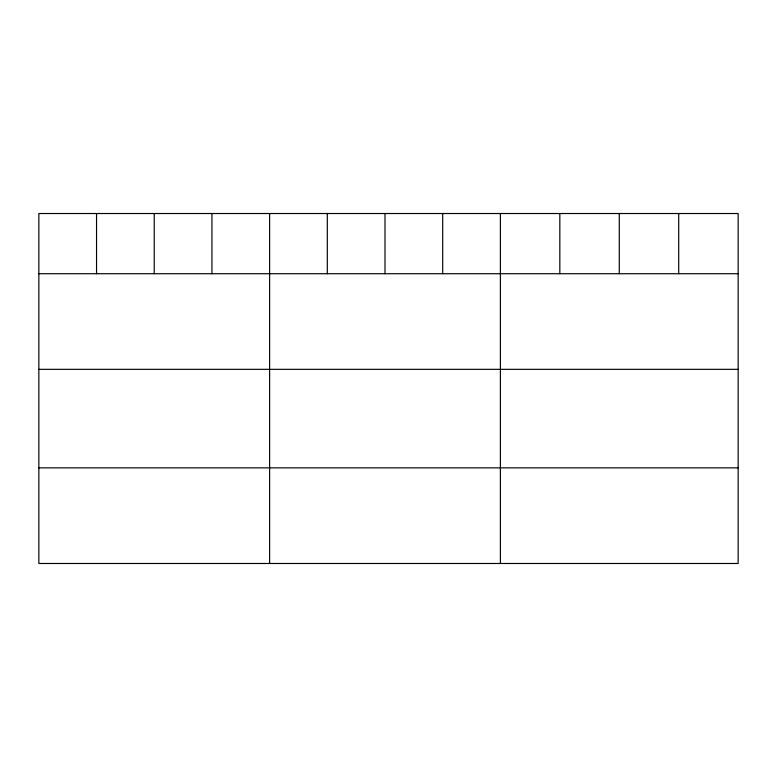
<?xml version="1.0" encoding="UTF-8"?>
<svg xmlns="http://www.w3.org/2000/svg" width="777" height="777" viewBox="0 0 777 777"><rect width="100%" height="100%" fill="white"/><g stroke="black" fill="none" stroke-linecap="round" stroke-linejoin="round"><path stroke-width="1.17" d="M738.15 273.718L738.15 563.48L38.85 563.48L38.85 213.52L738.15 213.52L738.15 273.718L38.85 273.718M38.85 369.337L738.15 369.337M38.85 467.861L738.15 467.861M678.709 213.52L678.709 273.718M619.269 213.52L619.269 273.718M559.828 213.52L559.828 273.718M500.388 213.52L500.388 563.48M442.696 213.52L442.696 273.718M385.003 213.52L385.003 273.718M327.311 213.52L327.311 273.718M269.619 213.52L269.619 563.48M211.927 213.52L211.927 273.718M154.234 213.52L154.234 273.718M96.542 213.52L96.542 273.718"/></g></svg>
